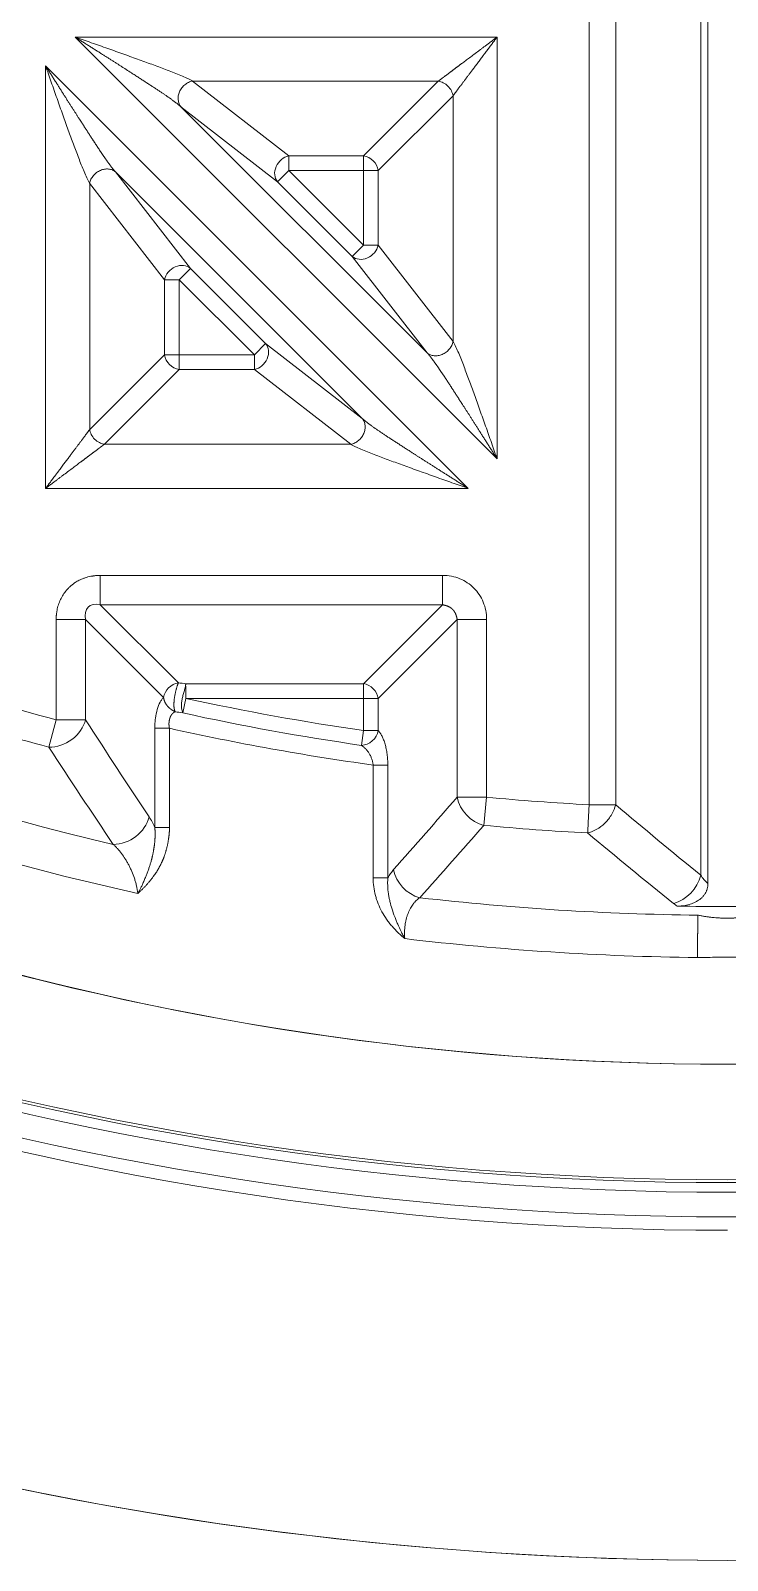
# Model space of a CAD drawing. Header units: millimetres. Extents: x 559 to 1112, y 323 to 643.
# Drawn here: x 697.24 to 719.15, y 382.34 to 430.45 of the extents above; entities that cross this region are included whole.
import ezdxf

# ---------------------------------------------------------------- set-up
doc = ezdxf.new("R2010")
doc.units = ezdxf.units.MM
doc.layers.add('core', color=7, linetype='Continuous', lineweight=20)

msp = doc.modelspace()

# ---------------------------------------------------------------- linework, layer by layer
at = {"layer": 'core', "lineweight": 13}
for p, q in [((718.31, 441.455), (718.31, 403.887)), ((718.533, 403.627), (718.533, 441.424)), ((715.635, 406.102), (715.635, 432.64)), ((714.8, 432.109), (714.8, 406.102)), ((711.906, 416.979), (698.64, 430.246)), ((711.906, 430.246), (698.64, 430.246)), ((711.906, 416.979), (711.906, 430.246)), ((697.713, 429.337), (710.997, 416.053)), ((697.713, 429.337), (697.713, 416.053)), ((702.33, 428.86), (710.058, 428.86)), ((702.331, 428.862), (705.361, 426.509)), ((707.707, 426.509), (710.058, 428.86)), ((710.52, 428.398), (708.169, 426.047)), ((710.52, 428.398), (710.52, 420.67)), ((709.714, 420.306), (701.967, 428.053)), ((705.007, 425.692), (701.969, 428.052)), ((705.361, 426.047), (705.361, 426.509)), ((707.707, 426.509), (705.361, 426.509)), ((707.707, 426.509), (707.707, 426.047)), ((699.911, 426.005), (707.665, 418.251)), ((699.911, 426.004), (702.267, 422.97)), ((705.007, 425.692), (705.361, 426.047)), ((705.361, 426.047), (707.707, 423.701)), ((705.361, 426.047), (707.707, 426.047)), ((707.707, 426.047), (708.169, 426.047)), ((707.707, 426.047), (707.707, 423.701)), ((708.169, 423.701), (708.169, 426.047)), ((701.45, 422.615), (699.095, 425.648)), ((699.099, 417.902), (699.099, 425.649)), ((705.007, 425.692), (707.353, 423.347)), ((707.707, 423.701), (707.353, 423.347)), ((708.169, 423.701), (707.707, 423.701)), ((708.169, 423.701), (710.522, 420.671)), ((701.912, 422.615), (702.267, 422.97)), ((704.63, 420.606), (702.267, 422.97)), ((709.709, 420.312), (707.353, 423.347)), ((701.45, 422.615), (701.912, 422.615)), ((701.45, 422.615), (701.45, 420.252)), ((701.912, 420.252), (701.912, 422.615)), ((704.276, 420.252), (701.912, 422.615)), ((704.63, 420.606), (704.276, 420.252)), ((704.63, 420.606), (707.664, 418.25)), ((699.099, 417.901), (701.45, 420.252)), ((701.912, 420.252), (701.45, 420.252)), ((704.276, 420.252), (701.912, 420.252)), ((701.912, 419.79), (701.912, 420.252)), ((704.276, 420.252), (704.276, 419.79)), ((701.912, 419.79), (699.562, 417.439)), ((701.912, 419.79), (704.276, 419.79)), ((707.306, 417.437), (704.276, 419.79)), ((707.307, 417.439), (699.562, 417.439)), ((697.713, 416.053), (710.997, 416.053)), ((710.189, 413.316), (699.431, 413.316)), ((699.431, 412.391), (710.189, 412.391)), ((699.431, 412.391), (701.886, 409.936)), ((707.707, 409.91), (710.189, 412.391)), ((698.044, 411.929), (698.969, 411.929)), ((698.044, 411.929), (698.044, 408.772)), ((698.969, 408.772), (698.969, 411.929)), ((701.424, 409.474), (698.969, 411.929)), ((710.651, 411.929), (708.169, 409.448)), ((710.651, 411.929), (710.651, 406.339)), ((711.575, 406.339), (711.575, 411.929)), ((707.707, 409.91), (702.125, 409.91)), ((707.707, 409.91), (707.707, 409.448)), ((702.125, 409.448), (702.025, 408.99)), ((702.125, 409.834), (702.125, 409.448)), ((702.125, 409.448), (707.707, 409.448)), ((707.707, 409.448), (707.707, 408.434)), ((707.707, 409.448), (708.169, 409.448)), ((708.169, 408.434), (708.169, 409.448)), ((698.044, 408.772), (697.814, 407.914)), ((698.044, 408.772), (698.969, 408.772)), ((701.148, 408.506), (701.148, 405.389)), ((701.61, 405.389), (701.61, 408.507)), ((707.707, 408.434), (707.64, 407.97)), ((708.169, 408.434), (707.707, 408.434)), ((708.01, 407.35), (708.01, 403.799)), ((708.01, 407.35), (708.472, 407.35)), ((708.472, 403.799), (708.472, 407.35)), ((711.575, 406.339), (710.651, 406.339)), ((711.492, 405.454), (711.575, 406.339)), ((708.01, 403.799), (708.472, 403.799))]:
    msp.add_line(p, q, dxfattribs=at)
for centre, radius, start, end in [((719.145, 493.318), 99.403, 102.30628, 234.05643), ((719.145, 493.318), 99.101, 102.30628, 234.08425), ((719.145, 493.318), 99.011, 102.22118, 234.09442), ((719.145, 487.282), 85.99, 192.44405, 257.55596), ((719.145, 487.282), 84.657, 193.18185, 256.81814), ((682.929, 453.078), 23.828, 180, 25), ((682.929, 453.078), 23.204, 180, 25), ((682.929, 453.078), 22.9, 180, 25), ((719.145, 487.282), 89.341, 235.50132, 270), ((719.145, 487.282), 89.341, 235.50132, 304.49868), ((719.145, 493.318), 99.403, 234.05643, 305.94357), ((719.145, 493.318), 99.101, 234.08425, 270), ((719.145, 493.318), 99.011, 234.0932, 270), ((719.145, 493.318), 99.011, 270, 305.90558), ((719.145, 493.318), 99.101, 270, 305.91575), ((719.145, 493.318), 100.6, 234.03401, 270), ((719.145, 493.318), 100.175, 234.02621, 305.97379), ((719.145, 487.282), 82.185, 250.02426, 254.95636), ((719.145, 487.282), 81.296, 251.95804, 254.95636), ((719.145, 487.282), 79.673, 257.66513, 261.74599), ((719.145, 487.282), 80.142, 257.66513, 261.74599), ((719.145, 487.282), 80.704, 257.44841, 262.06909), ((719.145, 487.282), 81.296, 264.65703, 266.93604), ((719.145, 487.282), 82.185, 264.65703, 266.93539), ((719.145, 487.282), 84.657, 263.44133, 269.3718), ((719.145, 487.282), 84.381, 268.92786, 271.07087), ((719.145, 487.282), 85.99, 263.22687, 269.3718), ((719.145, 493.318), 110.98, 238.79815, 270), ((719.145, 493.318), 110.98, 238.79815, 301.20185)]:
    msp.add_arc(centre, radius, start, end, dxfattribs=at)
for centre, major_axis, ratio, start_param, end_param in [((705.361, 426.047), (-0.308, -0.397), 0.818985, 3.900323, 6.130707), ((707.707, 426.047), (0.356, -0.356), 0.854588, 0.863645, 2.277948), ((707.707, 423.701), (-0.397, -0.308), 0.818985, 0.152478, 2.382862), ((701.912, 422.615), (-0.397, -0.308), 0.818985, 3.294071, 5.524455), ((704.276, 420.252), (-0.308, -0.397), 0.818985, 0.758731, 2.989114), ((701.912, 420.252), (-0.356, 0.356), 0.854588, 0.863645, 2.277948), ((701.886, 409.474), (0.356, 0.356), 0.854588, 0.863738, 2.277948), ((707.707, 409.448), (0.356, -0.356), 0.854588, 0.863645, 2.277948), ((698.044, 408.772), (-0.845, -0.545), 0.783676, 0.856854, 2.45287), ((707.707, 408.434), (-0.366, -0.345), 0.847191, 0.753838, 2.303945), ((711.575, 406.339), (0.759, -0.66), 0.836677, 3.946564, 5.253427), ((899.417, 487.282), (-226.737, 0), 0.611323, 0.625703, 0.645574), ((700.042, 405.72), (-0.838, -0.557), 0.789854, 0.871803, 2.442254), ((709.577, 404.061), (0.754, -0.666), 0.838992, 3.953376, 5.242462), ((717.474, 403.887), (-0.635, -0.783), 0.756199, 0.800165, 2.121243)]:
    msp.add_ellipse(centre, major_axis=major_axis, ratio=ratio, start_param=start_param, end_param=end_param, dxfattribs=at)
for points, degree, knots in [([(702.327, 428.864), (702.301, 428.878), (702.246, 428.908), (702.126, 428.967), (701.966, 429.037), (701.757, 429.123), (701.465, 429.235), (701.107, 429.367), (700.664, 429.529), (700.18, 429.704), (699.668, 429.885), (699.235, 430.038), (698.892, 430.158), (698.723, 430.217), (698.64, 430.246)], 3, [0, 0, 0, 0, 0.03125, 0.0625, 0.125, 0.1875, 0.25, 0.375, 0.5, 0.625, 0.75, 0.875, 0.9375, 1, 1, 1, 1]), ([(701.967, 428.053), (701.961, 428.059), (701.948, 428.07), (701.928, 428.087), (701.906, 428.105), (701.884, 428.123), (701.86, 428.142), (701.836, 428.162), (701.81, 428.181), (701.784, 428.201), (701.756, 428.222), (701.728, 428.243), (701.698, 428.265), (701.667, 428.287), (701.636, 428.31), (701.603, 428.333), (701.569, 428.356), (701.535, 428.381), (701.499, 428.405), (701.462, 428.43), (701.425, 428.456), (701.386, 428.482), (701.346, 428.509), (701.306, 428.536), (701.264, 428.564), (701.221, 428.592), (701.178, 428.621), (701.133, 428.65), (701.087, 428.68), (701.041, 428.71), (700.994, 428.741), (700.945, 428.773), (700.896, 428.805), (700.845, 428.837), (700.794, 428.87), (700.742, 428.904), (700.689, 428.939), (700.635, 428.973), (700.58, 429.009), (700.524, 429.045), (700.467, 429.082), (700.418, 429.114), (700.376, 429.141), (700.342, 429.163), (700.307, 429.185), (700.272, 429.208), (700.236, 429.231), (700.2, 429.254), (700.163, 429.278), (700.126, 429.302), (700.088, 429.326), (700.049, 429.351), (700.01, 429.376), (699.97, 429.401), (699.93, 429.427), (699.889, 429.453), (699.848, 429.479), (699.806, 429.506), (699.764, 429.533), (699.721, 429.56), (699.678, 429.588), (699.633, 429.616), (699.589, 429.644), (699.544, 429.673), (699.498, 429.702), (699.452, 429.731), (699.405, 429.761), (699.358, 429.791), (699.31, 429.821), (699.262, 429.852), (699.213, 429.883), (699.163, 429.914), (699.113, 429.945), (699.063, 429.977), (699.012, 430.01), (698.96, 430.043), (698.908, 430.076), (698.855, 430.109), (698.802, 430.143), (698.748, 430.177), (698.694, 430.211), (698.658, 430.234), (698.64, 430.246)], 3, [0, 0, 0, 0, 0.00766, 0.01553, 0.023614, 0.031914, 0.040433, 0.049172, 0.058134, 0.067322, 0.076735, 0.086378, 0.09625, 0.106353, 0.11669, 0.12726, 0.138065, 0.149106, 0.160385, 0.171902, 0.183659, 0.195655, 0.207892, 0.220371, 0.233092, 0.246056, 0.259264, 0.272715, 0.286412, 0.300354, 0.314542, 0.328977, 0.343658, 0.358586, 0.373762, 0.389186, 0.404859, 0.420781, 0.436951, 0.453371, 0.470041, 0.486962, 0.496808, 0.506808, 0.51696, 0.527264, 0.537722, 0.548332, 0.559094, 0.57001, 0.581078, 0.592299, 0.603672, 0.615199, 0.626878, 0.63871, 0.650694, 0.662832, 0.675122, 0.687566, 0.700162, 0.712911, 0.725812, 0.738867, 0.752074, 0.765435, 0.778948, 0.792614, 0.806433, 0.820405, 0.83453, 0.848808, 0.863239, 0.877823, 0.89256, 0.907449, 0.922492, 0.937688, 0.953036, 0.968538, 0.984192, 1, 1, 1, 1]), ([(710.058, 428.86), (710.061, 428.862), (710.066, 428.866), (710.075, 428.873), (710.084, 428.879), (710.093, 428.886), (710.103, 428.893), (710.112, 428.9), (710.122, 428.908), (710.132, 428.915), (710.143, 428.923), (710.153, 428.931), (710.164, 428.939), (710.176, 428.948), (710.187, 428.956), (710.199, 428.965), (710.21, 428.974), (710.223, 428.983), (710.235, 428.992), (710.247, 429.001), (710.26, 429.011), (710.273, 429.021), (710.287, 429.031), (710.3, 429.041), (710.314, 429.051), (710.328, 429.062), (710.342, 429.072), (710.357, 429.083), (710.372, 429.094), (710.387, 429.106), (710.402, 429.117), (710.418, 429.129), (710.433, 429.141), (710.449, 429.153), (710.466, 429.165), (710.482, 429.177), (710.499, 429.19), (710.516, 429.203), (710.533, 429.216), (710.55, 429.229), (710.568, 429.242), (710.586, 429.256), (710.604, 429.269), (710.623, 429.283), (710.641, 429.297), (710.66, 429.311), (710.68, 429.326), (710.699, 429.34), (710.719, 429.355), (710.738, 429.37), (710.759, 429.385), (710.779, 429.401), (710.83, 429.439), (710.917, 429.504), (711.044, 429.599), (711.182, 429.703), (711.288, 429.782), (711.358, 429.834), (711.388, 429.857), (711.42, 429.881), (711.454, 429.907), (711.49, 429.934), (711.529, 429.962), (711.569, 429.993), (711.611, 430.024), (711.655, 430.058), (711.702, 430.092), (711.75, 430.129), (711.8, 430.166), (711.853, 430.206), (711.888, 430.232), (711.906, 430.246)], 3, [0, 0, 0, 0, 0.007001, 0.014065, 0.021193, 0.028387, 0.035647, 0.042973, 0.050366, 0.057827, 0.065357, 0.072955, 0.080624, 0.088362, 0.096172, 0.104053, 0.112005, 0.120031, 0.128129, 0.136301, 0.144547, 0.152867, 0.161262, 0.169733, 0.178279, 0.186902, 0.195601, 0.204378, 0.213231, 0.222163, 0.231172, 0.240261, 0.249428, 0.258674, 0.268, 0.277406, 0.286892, 0.296459, 0.306106, 0.315835, 0.325645, 0.335537, 0.34551, 0.355566, 0.365705, 0.375926, 0.38623, 0.396617, 0.407088, 0.417643, 0.428281, 0.439004, 0.449811, 0.509155, 0.573537, 0.642978, 0.717495, 0.731398, 0.746266, 0.762099, 0.778899, 0.796663, 0.815393, 0.835089, 0.855751, 0.877378, 0.899971, 0.923529, 0.948054, 0.973544, 1, 1, 1, 1]), ([(711.906, 430.246), (711.9, 430.237), (711.887, 430.22), (711.867, 430.194), (711.848, 430.168), (711.829, 430.143), (711.811, 430.118), (711.793, 430.094), (711.775, 430.071), (711.757, 430.047), (711.74, 430.025), (711.723, 430.002), (711.707, 429.981), (711.691, 429.959), (711.675, 429.938), (711.66, 429.918), (711.645, 429.898), (711.631, 429.879), (711.616, 429.86), (711.603, 429.841), (711.589, 429.823), (711.576, 429.806), (711.563, 429.788), (711.551, 429.772), (711.538, 429.756), (711.527, 429.74), (711.515, 429.725), (711.504, 429.71), (711.494, 429.696), (711.483, 429.682), (711.446, 429.632), (711.384, 429.549), (711.299, 429.436), (711.219, 429.33), (711.146, 429.232), (711.089, 429.156), (711.046, 429.099), (711.017, 429.06), (710.988, 429.021), (710.96, 428.984), (710.932, 428.948), (710.906, 428.912), (710.88, 428.877), (710.854, 428.844), (710.83, 428.811), (710.806, 428.779), (710.783, 428.748), (710.76, 428.718), (710.738, 428.689), (710.717, 428.661), (710.697, 428.634), (710.677, 428.608), (710.658, 428.583), (710.64, 428.558), (710.623, 428.535), (710.606, 428.513), (710.59, 428.491), (710.575, 428.47), (710.56, 428.451), (710.546, 428.432), (710.533, 428.414), (710.524, 428.403), (710.52, 428.398)], 3, [0, 0, 0, 0, 0.01289, 0.025555, 0.037996, 0.050211, 0.062201, 0.073967, 0.085507, 0.096823, 0.107914, 0.11878, 0.129421, 0.139837, 0.150028, 0.159994, 0.169736, 0.179252, 0.188544, 0.197611, 0.206453, 0.21507, 0.223462, 0.231629, 0.239572, 0.247289, 0.254782, 0.26205, 0.269093, 0.275912, 0.282505, 0.342511, 0.399275, 0.452804, 0.503108, 0.550197, 0.571315, 0.592109, 0.612581, 0.632732, 0.652565, 0.672082, 0.691284, 0.710173, 0.728753, 0.747025, 0.764991, 0.782655, 0.800018, 0.817085, 0.833857, 0.850339, 0.866533, 0.882444, 0.898074, 0.913427, 0.928509, 0.943323, 0.957874, 0.972167, 0.986207, 1, 1, 1, 1]), ([(697.713, 429.337), (697.742, 429.253), (697.801, 429.084), (697.891, 428.827), (697.982, 428.568), (698.104, 428.223), (698.255, 427.797), (698.43, 427.312), (698.592, 426.87), (698.725, 426.512), (698.836, 426.22), (698.922, 426.011), (699.006, 425.818), (699.066, 425.701), (699.096, 425.65)], 3, [0, 0, 0, 0, 0.0625, 0.125, 0.1875, 0.25, 0.375, 0.5, 0.625, 0.75, 0.8125, 0.875, 0.9375, 1, 1, 1, 1]), ([(697.713, 429.337), (697.736, 429.301), (697.782, 429.229), (697.85, 429.122), (697.917, 429.017), (697.982, 428.914), (698.045, 428.813), (698.108, 428.715), (698.169, 428.618), (698.228, 428.524), (698.287, 428.432), (698.344, 428.342), (698.399, 428.254), (698.454, 428.169), (698.507, 428.086), (698.559, 428.005), (698.609, 427.926), (698.658, 427.849), (698.706, 427.774), (698.752, 427.702), (698.798, 427.632), (698.834, 427.576), (698.862, 427.533), (698.882, 427.502), (698.901, 427.471), (698.921, 427.441), (698.94, 427.411), (698.96, 427.382), (698.979, 427.352), (698.997, 427.323), (699.016, 427.294), (699.035, 427.265), (699.053, 427.237), (699.071, 427.209), (699.089, 427.181), (699.107, 427.154), (699.125, 427.126), (699.142, 427.099), (699.159, 427.073), (699.177, 427.046), (699.194, 427.02), (699.211, 426.994), (699.227, 426.968), (699.244, 426.943), (699.26, 426.918), (699.276, 426.893), (699.293, 426.868), (699.309, 426.844), (699.324, 426.82), (699.34, 426.796), (699.355, 426.773), (699.371, 426.75), (699.386, 426.727), (699.401, 426.704), (699.416, 426.682), (699.43, 426.66), (699.445, 426.638), (699.459, 426.616), (699.474, 426.595), (699.488, 426.574), (699.502, 426.553), (699.516, 426.533), (699.529, 426.513), (699.543, 426.493), (699.556, 426.474), (699.569, 426.455), (699.582, 426.436), (699.595, 426.417), (699.608, 426.399), (699.621, 426.381), (699.633, 426.363), (699.646, 426.345), (699.658, 426.328), (699.67, 426.311), (699.682, 426.295), (699.694, 426.278), (699.706, 426.262), (699.717, 426.247), (699.729, 426.231), (699.74, 426.216), (699.751, 426.201), (699.762, 426.187), (699.773, 426.172), (699.784, 426.158), (699.794, 426.145), (699.805, 426.131), (699.815, 426.118), (699.825, 426.106), (699.835, 426.093), (699.845, 426.081), (699.855, 426.069), (699.864, 426.057), (699.874, 426.046), (699.883, 426.035), (699.893, 426.025), (699.902, 426.014), (699.908, 426.007), (699.911, 426.004)], 3, [0, 0, 0, 0, 0.031434, 0.062257, 0.092471, 0.122075, 0.151068, 0.179452, 0.207226, 0.23439, 0.260945, 0.286889, 0.312224, 0.33695, 0.361066, 0.384573, 0.407471, 0.429759, 0.451439, 0.472509, 0.492971, 0.512825, 0.521893, 0.530889, 0.539815, 0.548668, 0.557451, 0.566162, 0.574802, 0.583371, 0.591868, 0.600294, 0.60865, 0.616934, 0.625147, 0.63329, 0.641362, 0.649362, 0.657293, 0.665152, 0.672941, 0.68066, 0.688308, 0.695886, 0.703393, 0.71083, 0.718198, 0.725495, 0.732722, 0.739879, 0.746967, 0.753985, 0.760933, 0.767812, 0.774622, 0.781362, 0.788033, 0.794635, 0.801168, 0.807632, 0.814027, 0.820354, 0.826613, 0.832803, 0.838925, 0.844979, 0.850965, 0.856884, 0.862734, 0.868518, 0.874234, 0.879883, 0.885465, 0.890981, 0.89643, 0.901813, 0.907129, 0.91238, 0.917565, 0.922685, 0.92774, 0.93273, 0.937655, 0.942516, 0.947313, 0.952046, 0.956715, 0.961322, 0.965865, 0.970347, 0.974766, 0.979123, 0.98342, 0.987655, 0.99183, 0.995945, 1, 1, 1, 1]), ([(701.971, 428.05), (701.947, 428.078), (701.906, 428.146), (701.878, 428.265), (701.879, 428.394), (701.918, 428.525), (701.989, 428.647), (702.087, 428.748), (702.181, 428.812), (702.264, 428.847), (702.306, 428.859), (702.327, 428.864)], 3, [0, 0, 0, 0, 0.122091, 0.247507, 0.372922, 0.498338, 0.623753, 0.749169, 0.874584, 0.937292, 1, 1, 1, 1]), ([(710.058, 428.86), (710.109, 428.852), (710.216, 428.818), (710.369, 428.709), (710.479, 428.556), (710.512, 428.448), (710.52, 428.398)], 3, [0, 0, 0, 0, 0.249774, 0.5, 0.750226, 1, 1, 1, 1]), ([(699.096, 425.65), (699.104, 425.691), (699.135, 425.777), (699.211, 425.889), (699.312, 425.987), (699.433, 426.058), (699.564, 426.097), (699.693, 426.099), (699.815, 426.07), (699.882, 426.029), (699.911, 426.004)], 3, [0, 0, 0, 0, 0.125, 0.25, 0.375, 0.5, 0.625, 0.75, 0.875, 1, 1, 1, 1]), ([(710.524, 420.667), (710.516, 420.625), (710.485, 420.539), (710.408, 420.428), (710.308, 420.33), (710.186, 420.259), (710.055, 420.219), (709.926, 420.217), (709.806, 420.246), (709.739, 420.286), (709.711, 420.31)], 3, [0, 0, 0, 0, 0.125373, 0.250745, 0.376118, 0.50149, 0.626863, 0.752235, 0.877608, 1, 1, 1, 1]), ([(711.906, 416.979), (711.877, 417.063), (711.818, 417.232), (711.728, 417.489), (711.637, 417.748), (711.516, 418.093), (711.364, 418.519), (711.19, 419.004), (711.028, 419.446), (710.895, 419.804), (710.783, 420.097), (710.698, 420.306), (710.613, 420.498), (710.553, 420.615), (710.524, 420.667)], 3, [0, 0, 0, 0, 0.0625, 0.125, 0.1875, 0.25, 0.375, 0.5, 0.625, 0.75, 0.8125, 0.875, 0.9375, 1, 1, 1, 1]), ([(711.906, 416.979), (711.883, 417.016), (711.837, 417.088), (711.77, 417.195), (711.703, 417.3), (711.638, 417.402), (711.574, 417.503), (711.512, 417.602), (711.451, 417.698), (711.391, 417.792), (711.333, 417.884), (711.276, 417.974), (711.22, 418.062), (711.166, 418.147), (711.113, 418.231), (711.061, 418.312), (711.011, 418.391), (710.961, 418.467), (710.914, 418.542), (710.867, 418.614), (710.822, 418.684), (710.786, 418.74), (710.758, 418.784), (710.738, 418.814), (710.718, 418.845), (710.698, 418.875), (710.679, 418.905), (710.66, 418.935), (710.641, 418.964), (710.622, 418.993), (710.603, 419.022), (710.585, 419.051), (710.567, 419.079), (710.548, 419.107), (710.53, 419.135), (710.513, 419.163), (710.495, 419.19), (710.477, 419.217), (710.46, 419.244), (710.443, 419.27), (710.426, 419.296), (710.409, 419.322), (710.392, 419.348), (710.376, 419.373), (710.359, 419.399), (710.343, 419.423), (710.327, 419.448), (710.311, 419.472), (710.295, 419.496), (710.28, 419.52), (710.264, 419.544), (710.249, 419.567), (710.234, 419.59), (710.219, 419.612), (710.204, 419.635), (710.189, 419.657), (710.175, 419.678), (710.16, 419.7), (710.146, 419.721), (710.132, 419.742), (710.118, 419.763), (710.104, 419.783), (710.09, 419.803), (710.077, 419.823), (710.063, 419.843), (710.05, 419.862), (710.037, 419.881), (710.024, 419.899), (710.011, 419.918), (709.999, 419.936), (709.986, 419.953), (709.974, 419.971), (709.962, 419.988), (709.949, 420.005), (709.937, 420.022), (709.926, 420.038), (709.914, 420.054), (709.902, 420.07), (709.891, 420.085), (709.88, 420.1), (709.869, 420.115), (709.858, 420.13), (709.847, 420.144), (709.836, 420.158), (709.825, 420.172), (709.815, 420.185), (709.805, 420.198), (709.794, 420.211), (709.784, 420.223), (709.774, 420.235), (709.765, 420.247), (709.755, 420.259), (709.746, 420.27), (709.736, 420.281), (709.727, 420.292), (709.718, 420.302), (709.712, 420.309), (709.709, 420.312)], 3, [0, 0, 0, 0, 0.031434, 0.062257, 0.092471, 0.122075, 0.151068, 0.179452, 0.207226, 0.23439, 0.260945, 0.286889, 0.312224, 0.33695, 0.361066, 0.384573, 0.407471, 0.429759, 0.451439, 0.472509, 0.492971, 0.512825, 0.521893, 0.530889, 0.539815, 0.548668, 0.557451, 0.566162, 0.574802, 0.583371, 0.591868, 0.600294, 0.60865, 0.616934, 0.625147, 0.63329, 0.641362, 0.649362, 0.657293, 0.665152, 0.672941, 0.68066, 0.688308, 0.695886, 0.703393, 0.71083, 0.718198, 0.725495, 0.732722, 0.739879, 0.746967, 0.753985, 0.760933, 0.767812, 0.774622, 0.781362, 0.788033, 0.794635, 0.801168, 0.807632, 0.814027, 0.820354, 0.826613, 0.832803, 0.838925, 0.844979, 0.850965, 0.856884, 0.862734, 0.868518, 0.874234, 0.879883, 0.885465, 0.890981, 0.89643, 0.901813, 0.907129, 0.91238, 0.917565, 0.922685, 0.92774, 0.93273, 0.937655, 0.942516, 0.947313, 0.952046, 0.956715, 0.961322, 0.965865, 0.970347, 0.974766, 0.979123, 0.98342, 0.987655, 0.99183, 0.995945, 1, 1, 1, 1]), ([(707.664, 418.25), (707.69, 418.221), (707.73, 418.154), (707.759, 418.033), (707.757, 417.904), (707.718, 417.773), (707.647, 417.651), (707.549, 417.551), (707.456, 417.487), (707.373, 417.451), (707.331, 417.439), (707.31, 417.435)], 3, [0, 0, 0, 0, 0.125, 0.25, 0.375, 0.5, 0.625, 0.75, 0.875, 0.9375, 1, 1, 1, 1]), ([(707.664, 418.25), (707.671, 418.245), (707.684, 418.233), (707.704, 418.216), (707.725, 418.198), (707.747, 418.18), (707.771, 418.161), (707.795, 418.141), (707.821, 418.122), (707.847, 418.101), (707.875, 418.081), (707.903, 418.059), (707.933, 418.038), (707.963, 418.016), (707.995, 417.993), (708.028, 417.97), (708.061, 417.946), (708.096, 417.922), (708.132, 417.897), (708.169, 417.872), (708.206, 417.846), (708.245, 417.82), (708.285, 417.793), (708.326, 417.766), (708.367, 417.738), (708.41, 417.71), (708.454, 417.681), (708.498, 417.652), (708.544, 417.622), (708.591, 417.592), (708.638, 417.561), (708.687, 417.529), (708.736, 417.497), (708.787, 417.464), (708.838, 417.431), (708.891, 417.397), (708.944, 417.363), (708.998, 417.327), (709.053, 417.292), (709.109, 417.256), (709.166, 417.219), (709.216, 417.187), (709.258, 417.16), (709.292, 417.138), (709.327, 417.115), (709.362, 417.092), (709.398, 417.069), (709.434, 417.046), (709.471, 417.022), (709.509, 416.998), (709.547, 416.974), (709.586, 416.949), (709.625, 416.924), (709.665, 416.898), (709.705, 416.873), (709.746, 416.847), (709.787, 416.82), (709.829, 416.794), (709.871, 416.767), (709.914, 416.739), (709.958, 416.712), (710.002, 416.684), (710.047, 416.655), (710.092, 416.627), (710.138, 416.598), (710.184, 416.568), (710.231, 416.539), (710.278, 416.509), (710.326, 416.478), (710.375, 416.448), (710.424, 416.417), (710.473, 416.385), (710.523, 416.354), (710.574, 416.322), (710.625, 416.289), (710.677, 416.256), (710.729, 416.223), (710.782, 416.19), (710.835, 416.156), (710.888, 416.122), (710.943, 416.087), (710.979, 416.064), (710.997, 416.053)], 3, [0, 0, 0, 0, 0.007653, 0.015517, 0.023594, 0.031888, 0.0404, 0.049134, 0.05809, 0.067273, 0.076682, 0.08632, 0.096189, 0.10629, 0.116624, 0.127192, 0.137997, 0.149038, 0.160318, 0.171837, 0.183596, 0.195595, 0.207837, 0.22032, 0.233047, 0.246018, 0.259234, 0.272695, 0.286401, 0.300354, 0.314554, 0.329002, 0.343697, 0.35864, 0.373832, 0.389273, 0.404964, 0.420905, 0.437096, 0.453538, 0.47023, 0.487174, 0.497028, 0.507034, 0.517192, 0.527502, 0.537964, 0.548578, 0.559344, 0.570262, 0.581332, 0.592554, 0.603928, 0.615455, 0.627134, 0.638964, 0.650947, 0.663082, 0.67537, 0.687809, 0.700401, 0.713145, 0.726041, 0.739089, 0.75229, 0.765643, 0.779148, 0.792805, 0.806615, 0.820577, 0.834691, 0.848957, 0.863376, 0.877947, 0.892671, 0.907546, 0.922574, 0.937755, 0.953088, 0.968573, 0.98421, 1, 1, 1, 1]), ([(697.713, 416.053), (697.72, 416.061), (697.733, 416.079), (697.752, 416.105), (697.772, 416.131), (697.79, 416.156), (697.809, 416.18), (697.827, 416.204), (697.845, 416.228), (697.862, 416.251), (697.879, 416.274), (697.896, 416.296), (697.912, 416.318), (697.928, 416.339), (697.944, 416.36), (697.959, 416.381), (697.974, 416.401), (697.989, 416.42), (698.003, 416.439), (698.017, 416.458), (698.03, 416.476), (698.044, 416.493), (698.056, 416.51), (698.069, 416.527), (698.081, 416.543), (698.093, 416.559), (698.104, 416.574), (698.115, 416.589), (698.126, 416.603), (698.136, 416.617), (698.173, 416.666), (698.235, 416.749), (698.321, 416.863), (698.4, 416.968), (698.474, 417.067), (698.531, 417.143), (698.573, 417.2), (698.603, 417.24), (698.632, 417.278), (698.661, 417.316), (698.688, 417.353), (698.715, 417.389), (698.741, 417.424), (698.767, 417.457), (698.791, 417.49), (698.815, 417.522), (698.838, 417.553), (698.861, 417.584), (698.883, 417.613), (698.904, 417.641), (698.924, 417.668), (698.943, 417.694), (698.962, 417.719), (698.98, 417.744), (698.997, 417.767), (699.014, 417.789), (699.03, 417.811), (699.045, 417.831), (699.06, 417.851), (699.073, 417.869), (699.087, 417.887), (699.095, 417.898), (699.099, 417.904)], 3, [0, 0, 0, 0, 0.012884, 0.025543, 0.037977, 0.050187, 0.062172, 0.073933, 0.085468, 0.096779, 0.107866, 0.118728, 0.129365, 0.139777, 0.149965, 0.159928, 0.169666, 0.17918, 0.188469, 0.197534, 0.206373, 0.214989, 0.223379, 0.231545, 0.239486, 0.247203, 0.254695, 0.261963, 0.269006, 0.275824, 0.282418, 0.342329, 0.399036, 0.452549, 0.502876, 0.550028, 0.571345, 0.592324, 0.612965, 0.633271, 0.653243, 0.672883, 0.692193, 0.711176, 0.729832, 0.748166, 0.766179, 0.783873, 0.801251, 0.818317, 0.835073, 0.851523, 0.867669, 0.883515, 0.899066, 0.914325, 0.929296, 0.943983, 0.958392, 0.972528, 0.986395, 1, 1, 1, 1]), ([(699.562, 417.439), (699.51, 417.447), (699.401, 417.481), (699.248, 417.593), (699.139, 417.746), (699.107, 417.853), (699.099, 417.902)], 3, [0, 0, 0, 0, 0.251805, 0.50406, 0.756316, 1, 1, 1, 1]), ([(699.562, 417.439), (699.559, 417.437), (699.553, 417.433), (699.544, 417.426), (699.535, 417.42), (699.526, 417.413), (699.517, 417.406), (699.507, 417.398), (699.497, 417.391), (699.487, 417.383), (699.477, 417.376), (699.466, 417.368), (699.455, 417.36), (699.444, 417.351), (699.433, 417.343), (699.421, 417.334), (699.409, 417.325), (699.397, 417.316), (699.385, 417.307), (699.372, 417.297), (699.359, 417.288), (699.346, 417.278), (699.333, 417.268), (699.319, 417.258), (699.305, 417.248), (699.291, 417.237), (699.277, 417.226), (699.262, 417.215), (699.248, 417.204), (699.233, 417.193), (699.217, 417.182), (699.202, 417.17), (699.186, 417.158), (699.17, 417.146), (699.154, 417.134), (699.137, 417.121), (699.121, 417.109), (699.104, 417.096), (699.086, 417.083), (699.069, 417.07), (699.051, 417.057), (699.033, 417.043), (699.015, 417.029), (698.997, 417.016), (698.978, 417.001), (698.959, 416.987), (698.94, 416.973), (698.921, 416.958), (698.901, 416.943), (698.881, 416.929), (698.861, 416.913), (698.841, 416.898), (698.789, 416.859), (698.702, 416.795), (698.576, 416.7), (698.438, 416.596), (698.332, 416.517), (698.262, 416.464), (698.232, 416.442), (698.2, 416.418), (698.165, 416.392), (698.129, 416.365), (698.091, 416.336), (698.051, 416.306), (698.008, 416.274), (697.964, 416.241), (697.918, 416.206), (697.869, 416.17), (697.819, 416.132), (697.767, 416.093), (697.731, 416.066), (697.713, 416.053)], 3, [0, 0, 0, 0, 0.007001, 0.014065, 0.021193, 0.028387, 0.035647, 0.042973, 0.050366, 0.057827, 0.065357, 0.072955, 0.080624, 0.088362, 0.096172, 0.104053, 0.112005, 0.120031, 0.128129, 0.136301, 0.144547, 0.152867, 0.161262, 0.169733, 0.178279, 0.186902, 0.195601, 0.204378, 0.213231, 0.222163, 0.231172, 0.240261, 0.249428, 0.258674, 0.268, 0.277406, 0.286892, 0.296459, 0.306106, 0.315835, 0.325645, 0.335537, 0.34551, 0.355566, 0.365705, 0.375926, 0.38623, 0.396617, 0.407088, 0.417643, 0.428281, 0.439004, 0.449811, 0.509155, 0.573537, 0.642978, 0.717495, 0.731398, 0.746266, 0.762099, 0.778899, 0.796663, 0.815393, 0.835089, 0.855751, 0.877378, 0.899971, 0.923529, 0.948054, 0.973544, 1, 1, 1, 1]), ([(707.31, 417.435), (707.336, 417.421), (707.391, 417.391), (707.511, 417.332), (707.671, 417.261), (707.88, 417.176), (708.172, 417.064), (708.53, 416.932), (708.973, 416.77), (709.457, 416.595), (709.969, 416.413), (710.402, 416.261), (710.745, 416.141), (710.914, 416.082), (710.997, 416.053)], 3, [0, 0, 0, 0, 0.03125, 0.0625, 0.125, 0.1875, 0.25, 0.375, 0.5, 0.625, 0.75, 0.875, 0.9375, 1, 1, 1, 1]), ([(699.431, 413.316), (699.423, 413.316), (699.407, 413.315), (699.383, 413.314), (699.358, 413.313), (699.332, 413.311), (699.306, 413.309), (699.279, 413.307), (699.252, 413.304), (699.223, 413.3), (699.194, 413.296), (699.165, 413.291), (699.115, 413.282), (699.044, 413.266), (698.955, 413.24), (698.882, 413.213), (698.82, 413.187), (698.766, 413.161), (698.706, 413.129), (698.642, 413.089), (698.572, 413.04), (698.5, 412.982), (698.41, 412.897), (698.312, 412.781), (698.216, 412.634), (698.154, 412.501), (698.114, 412.39), (698.09, 412.303), (698.074, 412.23), (698.065, 412.172), (698.059, 412.131), (698.054, 412.09), (698.05, 412.049), (698.047, 412.009), (698.045, 411.969), (698.045, 411.942), (698.044, 411.929)], 3, [0, 0, 0, 0, 0.010702, 0.021743, 0.033118, 0.044825, 0.056858, 0.069216, 0.081895, 0.094892, 0.108205, 0.12183, 0.135767, 0.178468, 0.220642, 0.262374, 0.285606, 0.312731, 0.343709, 0.378508, 0.417115, 0.459539, 0.505823, 0.586417, 0.66635, 0.746072, 0.786679, 0.827721, 0.869272, 0.888666, 0.907818, 0.926731, 0.945405, 0.963842, 0.98204, 1, 1, 1, 1]), ([(710.189, 413.316), (710.189, 413.218), (710.189, 413.024), (710.189, 412.802), (710.189, 412.645), (710.189, 412.542), (710.189, 412.456), (710.189, 412.411), (710.189, 412.391)], 3, [0, 0, 0, 0, 0.25, 0.5, 0.625, 0.75, 0.875, 1, 1, 1, 1]), ([(710.189, 412.391), (710.193, 412.391), (710.203, 412.389), (710.216, 412.387), (710.23, 412.384), (710.243, 412.381), (710.255, 412.378), (710.268, 412.375), (710.28, 412.372), (710.292, 412.368), (710.304, 412.364), (710.315, 412.361), (710.326, 412.357), (710.337, 412.353), (710.348, 412.349), (710.359, 412.344), (710.369, 412.34), (710.379, 412.336), (710.388, 412.331), (710.397, 412.327), (710.406, 412.322), (710.415, 412.317), (710.423, 412.312), (710.431, 412.307), (710.439, 412.302), (710.447, 412.297), (710.454, 412.292), (710.461, 412.286), (710.468, 412.281), (710.475, 412.275), (710.481, 412.269), (710.487, 412.263), (710.494, 412.258), (710.5, 412.252), (710.506, 412.246), (710.512, 412.239), (710.518, 412.233), (710.524, 412.227), (710.529, 412.221), (710.535, 412.214), (710.541, 412.207), (710.546, 412.2), (710.552, 412.193), (710.557, 412.186), (710.562, 412.178), (710.567, 412.171), (710.572, 412.162), (710.577, 412.154), (710.582, 412.145), (710.587, 412.136), (710.591, 412.127), (710.596, 412.118), (710.6, 412.108), (710.605, 412.098), (710.609, 412.087), (710.613, 412.077), (710.617, 412.066), (710.621, 412.055), (710.624, 412.043), (710.628, 412.031), (710.631, 412.02), (710.635, 412.008), (710.638, 411.995), (710.641, 411.983), (710.644, 411.97), (710.646, 411.956), (710.649, 411.943), (710.65, 411.934), (710.651, 411.929)], 3, [0, 0, 0, 0, 0.020675, 0.040866, 0.060605, 0.07992, 0.098835, 0.117371, 0.135543, 0.153363, 0.170841, 0.187981, 0.204787, 0.22126, 0.237395, 0.25319, 0.268636, 0.283725, 0.29845, 0.312813, 0.326834, 0.340534, 0.353936, 0.367066, 0.379951, 0.392619, 0.4051, 0.417422, 0.429605, 0.441669, 0.453634, 0.465519, 0.477344, 0.48913, 0.500894, 0.512658, 0.524442, 0.536269, 0.548162, 0.560143, 0.572233, 0.584456, 0.596833, 0.609387, 0.62214, 0.635115, 0.648336, 0.661823, 0.675596, 0.689673, 0.704073, 0.718809, 0.733883, 0.749287, 0.765014, 0.781059, 0.797418, 0.814088, 0.831072, 0.848374, 0.866, 0.883965, 0.902284, 0.920977, 0.940067, 0.95958, 0.979547, 1, 1, 1, 1]), ([(710.651, 411.929), (710.67, 411.929), (710.715, 411.929), (710.801, 411.929), (710.905, 411.929), (711.061, 411.929), (711.284, 411.929), (711.477, 411.929), (711.575, 411.929)], 3, [0, 0, 0, 0, 0.125, 0.25, 0.375, 0.5, 0.75, 1, 1, 1, 1]), ([(701.787, 409.028), (701.786, 409.03), (701.784, 409.033), (701.781, 409.04), (701.778, 409.047), (701.775, 409.055), (701.771, 409.065), (701.767, 409.077), (701.764, 409.09), (701.76, 409.104), (701.757, 409.121), (701.754, 409.14), (701.751, 409.16), (701.749, 409.183), (701.748, 409.208), (701.747, 409.236), (701.747, 409.266), (701.748, 409.298), (701.75, 409.333), (701.753, 409.37), (701.757, 409.41), (701.762, 409.451), (701.768, 409.498), (701.776, 409.548), (701.787, 409.6), (701.797, 409.648), (701.808, 409.692), (701.818, 409.732), (701.829, 409.768), (701.838, 409.8), (701.847, 409.828), (701.855, 409.852), (701.862, 409.873), (701.868, 409.89), (701.874, 409.905), (701.879, 409.917), (701.883, 409.928), (701.885, 409.933), (701.886, 409.936)], 3, [0, 0, 0, 0, 0.009686, 0.020777, 0.033274, 0.04718, 0.062496, 0.079224, 0.097366, 0.116924, 0.137899, 0.160292, 0.184105, 0.20934, 0.235996, 0.264075, 0.293576, 0.324499, 0.356842, 0.390604, 0.425781, 0.462369, 0.500364, 0.549268, 0.595967, 0.640452, 0.682714, 0.722746, 0.760543, 0.796102, 0.829421, 0.860499, 0.889336, 0.915935, 0.940298, 0.962427, 0.982326, 1, 1, 1, 1]), ([(702.113, 409.834), (702.113, 409.85), (702.113, 409.864), (702.116, 409.883), (702.117, 409.889), (702.119, 409.897), (702.121, 409.901), (702.122, 409.905), (702.124, 409.908), (702.124, 409.909), (702.125, 409.91)], 3, [0, 0, 0, 0, 0.5, 0.5, 0.75, 0.75, 0.875, 0.9375, 0.9375, 1, 1, 1, 1]), ([(701.424, 409.474), (701.404, 409.457), (701.365, 409.415), (701.293, 409.302), (701.219, 409.11), (701.17, 408.874), (701.15, 408.667), (701.147, 408.56), (701.148, 408.506)], 3, [0, 0, 0, 0, 0.125, 0.25, 0.5, 0.75, 0.875, 1, 1, 1, 1]), ([(701.424, 409.474), (701.424, 409.47), (701.425, 409.463), (701.427, 409.453), (701.429, 409.443), (701.431, 409.432), (701.433, 409.422), (701.435, 409.412), (701.438, 409.402), (701.441, 409.392), (701.444, 409.383), (701.447, 409.373), (701.451, 409.364), (701.454, 409.354), (701.458, 409.345), (701.462, 409.336), (701.466, 409.327), (701.47, 409.318), (701.474, 409.31), (701.479, 409.301), (701.484, 409.293), (701.488, 409.284), (701.493, 409.276), (701.498, 409.268), (701.503, 409.26), (701.508, 409.253), (701.514, 409.245), (701.519, 409.238), (701.524, 409.231), (701.53, 409.223), (701.535, 409.216), (701.541, 409.21), (701.547, 409.203), (701.552, 409.196), (701.558, 409.19), (701.564, 409.184), (701.57, 409.177), (701.576, 409.171), (701.582, 409.166), (701.587, 409.16), (701.593, 409.154), (701.599, 409.149), (701.605, 409.143), (701.611, 409.138), (701.617, 409.133), (701.623, 409.128), (701.629, 409.123), (701.635, 409.119), (701.641, 409.114), (701.647, 409.11), (701.653, 409.105), (701.659, 409.101), (701.664, 409.097), (701.67, 409.093), (701.676, 409.089), (701.682, 409.085), (701.687, 409.081), (701.693, 409.078), (701.698, 409.074), (701.704, 409.071), (701.709, 409.068), (701.715, 409.065), (701.72, 409.062), (701.725, 409.059), (701.73, 409.056), (701.735, 409.053), (701.741, 409.05), (701.746, 409.048), (701.75, 409.045), (701.755, 409.043), (701.76, 409.04), (701.765, 409.038), (701.769, 409.036), (701.774, 409.034), (701.778, 409.032), (701.783, 409.03), (701.786, 409.029), (701.787, 409.028)], 3, [0, 0, 0, 0, 0.017939, 0.035762, 0.05347, 0.071063, 0.088541, 0.105903, 0.12315, 0.14028, 0.157296, 0.174195, 0.190977, 0.207643, 0.224192, 0.240624, 0.256938, 0.273134, 0.289212, 0.30517, 0.321009, 0.336728, 0.352327, 0.367804, 0.38316, 0.398393, 0.413504, 0.428491, 0.443355, 0.458093, 0.472706, 0.487193, 0.501554, 0.515787, 0.529893, 0.54387, 0.557718, 0.571436, 0.585023, 0.598479, 0.611804, 0.624997, 0.638056, 0.650982, 0.663774, 0.676431, 0.688953, 0.701339, 0.713589, 0.725703, 0.737679, 0.749518, 0.761218, 0.77278, 0.784204, 0.795488, 0.806632, 0.817637, 0.828502, 0.839226, 0.84981, 0.860253, 0.870555, 0.880716, 0.890737, 0.900616, 0.910354, 0.919951, 0.929407, 0.938722, 0.947896, 0.95693, 0.965823, 0.974577, 0.98319, 0.991665, 1, 1, 1, 1]), ([(702.025, 408.99), (702.009, 409.024), (701.995, 409.081), (701.986, 409.184), (701.985, 409.222), (701.987, 409.301), (701.993, 409.362), (702.003, 409.426), (702.012, 409.468), (702.017, 409.489), (702.032, 409.552), (702.051, 409.614), (702.069, 409.672), (702.08, 409.709), (702.086, 409.726), (702.101, 409.777), (702.109, 409.808), (702.115, 409.835)], 3, [0, 0, 0, 0, 0.25, 0.25, 0.375, 0.375, 0.5, 0.5625, 0.5625, 0.625, 0.625, 0.75, 0.8125, 0.8125, 0.875, 0.875, 1, 1, 1, 1]), ([(701.787, 409.028), (701.785, 409.027), (701.78, 409.025), (701.773, 409.021), (701.767, 409.018), (701.76, 409.014), (701.754, 409.01), (701.747, 409.006), (701.741, 409.002), (701.735, 408.997), (701.729, 408.993), (701.723, 408.988), (701.717, 408.983), (701.711, 408.977), (701.706, 408.972), (701.7, 408.966), (701.695, 408.961), (701.69, 408.955), (701.685, 408.949), (701.68, 408.942), (701.675, 408.936), (701.671, 408.929), (701.666, 408.923), (701.662, 408.916), (701.657, 408.909), (701.653, 408.902), (701.649, 408.894), (701.645, 408.887), (701.641, 408.879), (701.638, 408.872), (701.634, 408.864), (701.631, 408.856), (701.628, 408.848), (701.625, 408.839), (701.622, 408.831), (701.619, 408.823), (701.616, 408.814), (701.614, 408.805), (701.611, 408.797), (701.609, 408.788), (701.607, 408.779), (701.605, 408.77), (701.603, 408.76), (701.601, 408.751), (701.6, 408.742), (701.598, 408.732), (701.597, 408.723), (701.596, 408.713), (701.595, 408.703), (701.594, 408.693), (701.593, 408.684), (701.592, 408.674), (701.592, 408.664), (701.592, 408.653), (701.592, 408.643), (701.592, 408.633), (701.592, 408.623), (701.592, 408.613), (701.593, 408.602), (701.593, 408.592), (701.594, 408.581), (701.595, 408.571), (701.596, 408.56), (701.597, 408.55), (701.599, 408.539), (701.6, 408.528), (701.602, 408.518), (701.603, 408.511), (701.604, 408.507)], 3, [0, 0, 0, 0, 0.017287, 0.034453, 0.0515, 0.06843, 0.085245, 0.101947, 0.118539, 0.135021, 0.151397, 0.167669, 0.18384, 0.19991, 0.215884, 0.231763, 0.24755, 0.263247, 0.278857, 0.294382, 0.309826, 0.32519, 0.340479, 0.355693, 0.370837, 0.385913, 0.400924, 0.415873, 0.430763, 0.445597, 0.460378, 0.475109, 0.489794, 0.504435, 0.519035, 0.533599, 0.548128, 0.562627, 0.577099, 0.591546, 0.605973, 0.620383, 0.634778, 0.649163, 0.663541, 0.677915, 0.692289, 0.706666, 0.721049, 0.735442, 0.749848, 0.764271, 0.778714, 0.79318, 0.807673, 0.822195, 0.836752, 0.851345, 0.865978, 0.880654, 0.895376, 0.910149, 0.924974, 0.939855, 0.954795, 0.969797, 0.984864, 1, 1, 1, 1]), ([(701.604, 408.506), (701.556, 408.506), (701.508, 408.506), (701.415, 408.506), (701.371, 408.506), (701.29, 408.506), (701.254, 408.506), (701.192, 408.506), (701.167, 408.506), (701.148, 408.506)], 3, [0, 0, 0, 0, 0.25, 0.25, 0.5, 0.5, 0.75, 0.75, 1, 1, 1, 1]), ([(708.472, 407.35), (708.472, 407.409), (708.47, 407.467), (708.464, 407.555), (708.462, 407.583), (708.456, 407.64), (708.453, 407.668), (708.442, 407.751), (708.433, 407.804), (708.416, 407.883), (708.411, 407.908), (708.398, 407.958), (708.392, 407.982), (708.371, 408.054), (708.356, 408.099), (708.324, 408.182), (708.307, 408.221), (708.28, 408.275), (708.271, 408.292), (708.251, 408.325), (708.242, 408.34), (708.212, 408.385), (708.191, 408.411), (708.169, 408.434)], 3, [0, 0, 0, 0, 0.125, 0.125, 0.1875, 0.1875, 0.25, 0.25, 0.375, 0.375, 0.4375, 0.4375, 0.5, 0.5, 0.625, 0.625, 0.75, 0.75, 0.8125, 0.8125, 0.875, 0.875, 1, 1, 1, 1]), ([(708.01, 407.35), (708.008, 407.368), (708.005, 407.385), (707.999, 407.421), (707.995, 407.438), (707.983, 407.49), (707.973, 407.524), (707.955, 407.572), (707.949, 407.587), (707.936, 407.618), (707.929, 407.633), (707.914, 407.663), (707.906, 407.677), (707.891, 407.705), (707.882, 407.719), (707.857, 407.759), (707.84, 407.783), (707.803, 407.829), (707.784, 407.851), (707.754, 407.881), (707.744, 407.89), (707.724, 407.908), (707.714, 407.917), (707.683, 407.942), (707.661, 407.957), (707.64, 407.97)], 3, [0, 0, 0, 0, 0.0625, 0.0625, 0.125, 0.125, 0.25, 0.25, 0.3125, 0.3125, 0.375, 0.375, 0.4375, 0.4375, 0.5, 0.5, 0.625, 0.625, 0.75, 0.75, 0.8125, 0.8125, 0.875, 0.875, 1, 1, 1, 1]), ([(714.8, 406.102), (714.797, 406.056), (714.795, 406.011), (714.79, 405.922), (714.788, 405.879), (714.783, 405.792), (714.781, 405.749), (714.777, 405.666), (714.774, 405.626), (714.77, 405.549), (714.768, 405.512), (714.765, 405.441), (714.763, 405.408), (714.759, 405.345), (714.758, 405.317), (714.755, 405.264), (714.754, 405.239), (714.753, 405.218)], 3, [0, 0, 0, 0, 0.125, 0.125, 0.25, 0.25, 0.375, 0.375, 0.5, 0.5, 0.625, 0.625, 0.75, 0.75, 0.875, 0.875, 1, 1, 1, 1]), ([(714.8, 406.102), (714.882, 406.102), (714.964, 406.102), (715.123, 406.102), (715.201, 406.102), (715.345, 406.101), (715.413, 406.101), (715.535, 406.101), (715.589, 406.101), (715.635, 406.101)], 3, [0, 0, 0, 0, 0.25, 0.25, 0.5, 0.5, 0.75, 0.75, 1, 1, 1, 1]), ([(715.282, 405.513), (715.289, 405.52), (715.296, 405.527), (715.383, 405.614), (715.453, 405.705), (715.565, 405.897), (715.608, 405.999), (715.635, 406.101)], 3, [0, 0, 0, 0, 0.043091, 0.043091, 0.521546, 0.521546, 1, 1, 1, 1]), ([(701.148, 405.389), (701.119, 405.451), (701.09, 405.51), (701.03, 405.62), (700.999, 405.672), (700.967, 405.72)], 3, [0, 0, 0, 0, 0.5, 0.5, 1, 1, 1, 1]), ([(700.616, 403.313), (700.623, 403.326), (700.638, 403.355), (700.661, 403.399), (700.685, 403.446), (700.709, 403.494), (700.734, 403.546), (700.759, 403.6), (700.785, 403.657), (700.812, 403.716), (700.838, 403.779), (700.871, 403.858), (700.907, 403.95), (700.946, 404.056), (700.981, 404.161), (701.013, 404.264), (701.035, 404.342), (701.048, 404.393), (701.055, 404.419), (701.061, 404.445), (701.067, 404.471), (701.073, 404.497), (701.079, 404.523), (701.085, 404.549), (701.09, 404.575), (701.095, 404.601), (701.1, 404.627), (701.105, 404.653), (701.11, 404.679), (701.114, 404.705), (701.118, 404.731), (701.122, 404.757), (701.126, 404.783), (701.13, 404.809), (701.133, 404.835), (701.136, 404.861), (701.139, 404.886), (701.142, 404.912), (701.144, 404.938), (701.146, 404.963), (701.148, 404.989), (701.15, 405.015), (701.152, 405.04), (701.153, 405.066), (701.154, 405.091), (701.155, 405.116), (701.155, 405.141), (701.155, 405.167), (701.156, 405.192), (701.155, 405.217), (701.155, 405.242), (701.154, 405.266), (701.154, 405.291), (701.152, 405.316), (701.151, 405.34), (701.149, 405.365), (701.148, 405.381), (701.148, 405.389)], 3, [0, 0, 0, 0, 0.021603, 0.044217, 0.067891, 0.092679, 0.118645, 0.145857, 0.174392, 0.204312, 0.235521, 0.268058, 0.320833, 0.372657, 0.423508, 0.473336, 0.522063, 0.534411, 0.546766, 0.55912, 0.571463, 0.583796, 0.596117, 0.608428, 0.620727, 0.633015, 0.645292, 0.657557, 0.669805, 0.682026, 0.694218, 0.706382, 0.718517, 0.730624, 0.742701, 0.754749, 0.766767, 0.778755, 0.790712, 0.802637, 0.814531, 0.826393, 0.838222, 0.850017, 0.861779, 0.873506, 0.885197, 0.896853, 0.908471, 0.920052, 0.931595, 0.943098, 0.954562, 0.965985, 0.977366, 0.988705, 1, 1, 1, 1]), ([(701.61, 405.389), (701.601, 405.084), (701.536, 404.8), (701.472, 404.518), (701.358, 404.274), (701.124, 403.777), (700.616, 403.313)], 2, [0, 0, 0, 0.25, 0.25, 0.5, 0.5, 1, 1, 1]), ([(701.61, 405.389), (701.587, 405.389), (701.563, 405.389), (701.516, 405.389), (701.492, 405.389), (701.445, 405.389), (701.421, 405.389), (701.376, 405.389), (701.354, 405.389), (701.312, 405.389), (701.292, 405.389), (701.255, 405.389), (701.238, 405.389), (701.206, 405.389), (701.192, 405.389), (701.167, 405.389), (701.157, 405.389), (701.148, 405.389)], 3, [0, 0, 0, 0, 0.125, 0.125, 0.25, 0.25, 0.375, 0.375, 0.5, 0.5, 0.625, 0.625, 0.75, 0.75, 0.875, 0.875, 1, 1, 1, 1]), ([(714.874, 405.252), (714.931, 405.273), (714.987, 405.3), (715.127, 405.381), (715.208, 405.442), (715.282, 405.513)], 3, [0, 0, 0, 0, 0.390786, 0.390786, 1, 1, 1, 1]), ([(700.616, 403.313), (700.605, 403.395), (700.589, 403.476), (700.566, 403.575), (700.561, 403.595), (700.551, 403.635), (700.545, 403.654), (700.529, 403.713), (700.517, 403.751), (700.479, 403.865), (700.452, 403.937), (700.407, 404.043), (700.391, 404.078), (700.359, 404.146), (700.342, 404.18), (700.307, 404.246), (700.289, 404.278), (700.253, 404.341), (700.234, 404.372), (700.177, 404.461), (700.138, 404.518), (700.057, 404.625), (700.015, 404.675), (699.951, 404.746), (699.929, 404.769), (699.885, 404.813), (699.862, 404.835), (699.84, 404.855)], 3, [0, 0, 0, 0, 0.125, 0.125, 0.15625, 0.15625, 0.1875, 0.1875, 0.25, 0.25, 0.375, 0.375, 0.4375, 0.4375, 0.5, 0.5, 0.5625, 0.5625, 0.625, 0.625, 0.75, 0.75, 0.875, 0.875, 0.9375, 0.9375, 1, 1, 1, 1]), ([(709.004, 401.892), (708.995, 401.9), (708.986, 401.907), (708.968, 401.922), (708.942, 401.945), (708.88, 401.999), (708.829, 402.046), (708.728, 402.143), (708.664, 402.21), (708.573, 402.316), (708.543, 402.351), (708.486, 402.425), (708.458, 402.462), (708.379, 402.576), (708.33, 402.655), (708.242, 402.817), (708.203, 402.901), (708.16, 403.009), (708.151, 403.031), (708.135, 403.074), (708.112, 403.14), (708.093, 403.207), (708.058, 403.34), (708.04, 403.43), (708.016, 403.613), (708.01, 403.705), (708.01, 403.799)], 3, [0, 0, 0, 0, 0.015625, 0.015625, 0.03125, 0.0625, 0.125, 0.125, 0.25, 0.25, 0.3125, 0.3125, 0.375, 0.375, 0.5, 0.5, 0.625, 0.625, 0.65625, 0.65625, 0.6875, 0.75, 0.75, 0.875, 0.875, 1, 1, 1, 1]), ([(709.004, 401.892), (708.999, 401.902), (708.994, 401.911), (708.984, 401.93), (708.979, 401.939), (708.964, 401.967), (708.954, 401.986), (708.925, 402.043), (708.906, 402.081), (708.851, 402.195), (708.815, 402.271), (708.765, 402.387), (708.749, 402.425), (708.717, 402.503), (708.701, 402.542), (708.657, 402.659), (708.629, 402.738), (708.579, 402.897), (708.556, 402.976), (708.528, 403.098), (708.519, 403.138), (708.503, 403.22), (708.496, 403.261), (708.478, 403.384), (708.47, 403.467), (708.466, 403.591), (708.465, 403.632), (708.467, 403.715), (708.469, 403.757), (708.472, 403.799)], 3, [0, 0, 0, 0, 0.015625, 0.015625, 0.03125, 0.03125, 0.0625, 0.0625, 0.125, 0.125, 0.25, 0.25, 0.3125, 0.3125, 0.375, 0.375, 0.5, 0.5, 0.625, 0.625, 0.6875, 0.6875, 0.75, 0.75, 0.875, 0.875, 0.9375, 0.9375, 1, 1, 1, 1]), ([(708.653, 404.061), (708.621, 404.025), (708.59, 403.985), (708.53, 403.898), (708.5, 403.85), (708.472, 403.799)], 3, [0, 0, 0, 0, 0.5, 0.5, 1, 1, 1, 1]), ([(718.31, 403.887), (718.339, 403.84), (718.372, 403.794), (718.445, 403.707), (718.486, 403.666), (718.533, 403.627)], 3, [0, 0, 0, 0, 0.5, 0.5, 1, 1, 1, 1]), ([(709.476, 403.179), (709.438, 403.154), (709.402, 403.125), (709.349, 403.075), (709.332, 403.057), (709.307, 403.029), (709.299, 403.02), (709.283, 403), (709.275, 402.99), (709.235, 402.939), (709.206, 402.894), (709.152, 402.797), (709.128, 402.744), (709.1, 402.673), (709.095, 402.658), (709.085, 402.629), (709.07, 402.585), (709.048, 402.508), (709.035, 402.443), (709.022, 402.378), (709.017, 402.344), (709.004, 402.242), (708.999, 402.173), (708.996, 402.034), (708.998, 401.964), (709.004, 401.892)], 3, [0, 0, 0, 0, 0.125, 0.125, 0.1875, 0.1875, 0.21875, 0.21875, 0.25, 0.25, 0.375, 0.375, 0.5, 0.5, 0.53125, 0.53125, 0.5625, 0.625, 0.6875, 0.6875, 0.75, 0.75, 0.875, 0.875, 1, 1, 1, 1]), ([(718.533, 403.627), (718.533, 403.57), (718.526, 403.515), (718.508, 403.448), (718.504, 403.434), (718.495, 403.408), (718.49, 403.395), (718.473, 403.356), (718.46, 403.332), (718.431, 403.284), (718.414, 403.262), (718.387, 403.229), (718.378, 403.219), (718.359, 403.198), (718.349, 403.189), (718.298, 403.141), (718.254, 403.107), (718.194, 403.071), (718.182, 403.064), (718.157, 403.05), (718.12, 403.03), (718.083, 403.013), (718.006, 402.982), (717.953, 402.965), (717.871, 402.945), (717.844, 402.94), (717.789, 402.93), (717.761, 402.926), (717.678, 402.917), (717.622, 402.915), (717.566, 402.916)], 3, [0, 0, 0, 0, 0.125, 0.125, 0.15625, 0.15625, 0.1875, 0.1875, 0.25, 0.25, 0.3125, 0.3125, 0.34375, 0.34375, 0.375, 0.375, 0.5, 0.5, 0.53125, 0.53125, 0.5625, 0.625, 0.625, 0.75, 0.75, 0.8125, 0.8125, 0.875, 0.875, 1, 1, 1, 1]), ([(718.202, 401.298), (718.203, 401.304), (718.203, 401.318), (718.203, 401.338), (718.203, 401.359), (718.203, 401.379), (718.204, 401.399), (718.204, 401.42), (718.204, 401.44), (718.204, 401.46), (718.204, 401.481), (718.205, 401.501), (718.205, 401.521), (718.205, 401.541), (718.205, 401.561), (718.206, 401.582), (718.206, 401.602), (718.206, 401.622), (718.206, 401.641), (718.206, 401.661), (718.207, 401.681), (718.207, 401.701), (718.207, 401.72), (718.207, 401.74), (718.208, 401.759), (718.208, 401.779), (718.208, 401.798), (718.208, 401.817), (718.208, 401.836), (718.209, 401.855), (718.209, 401.874), (718.209, 401.893), (718.209, 401.912), (718.209, 401.93), (718.21, 401.949), (718.21, 401.967), (718.21, 401.986), (718.21, 402.004), (718.21, 402.022), (718.211, 402.039), (718.211, 402.057), (718.211, 402.08), (718.211, 402.108), (718.212, 402.14), (718.212, 402.172), (718.212, 402.204), (718.213, 402.234), (718.213, 402.265), (718.213, 402.294), (718.214, 402.323), (718.214, 402.351), (718.214, 402.379), (718.215, 402.405), (718.215, 402.431), (718.215, 402.457), (718.215, 402.481), (718.216, 402.505), (718.216, 402.528), (718.216, 402.55), (718.216, 402.571), (718.217, 402.592), (718.217, 402.611), (718.217, 402.624), (718.217, 402.63)], 3, [0, 0, 0, 0, 0.0125, 0.025, 0.0375, 0.050001, 0.062501, 0.075001, 0.087501, 0.100001, 0.112501, 0.125002, 0.137502, 0.150002, 0.162502, 0.175002, 0.187502, 0.200003, 0.212503, 0.225003, 0.237503, 0.250003, 0.262503, 0.275004, 0.287504, 0.300004, 0.312504, 0.325004, 0.337504, 0.350005, 0.362505, 0.375005, 0.387505, 0.400005, 0.412505, 0.425005, 0.437506, 0.450006, 0.462506, 0.475006, 0.487506, 0.500006, 0.523816, 0.547625, 0.571434, 0.595243, 0.619053, 0.642862, 0.666671, 0.69048, 0.714289, 0.738099, 0.761908, 0.785717, 0.809526, 0.833335, 0.857145, 0.880954, 0.904763, 0.928572, 0.952382, 0.976191, 1, 1, 1, 1]), ([(720.073, 402.63), (720.065, 402.628), (720.049, 402.625), (720.023, 402.62), (719.998, 402.615), (719.973, 402.61), (719.947, 402.605), (719.921, 402.601), (719.895, 402.597), (719.869, 402.592), (719.843, 402.588), (719.816, 402.584), (719.789, 402.58), (719.762, 402.576), (719.735, 402.573), (719.708, 402.569), (719.68, 402.566), (719.653, 402.563), (719.599, 402.557), (719.516, 402.549), (719.402, 402.542), (719.28, 402.537), (719.153, 402.534), (719.025, 402.536), (718.901, 402.54), (718.787, 402.548), (718.696, 402.556), (718.627, 402.563), (718.575, 402.57), (718.524, 402.577), (718.472, 402.584), (718.421, 402.592), (718.369, 402.601), (718.318, 402.61), (718.267, 402.62), (718.234, 402.626), (718.217, 402.63)], 3, [0, 0, 0, 0, 0.014111, 0.028275, 0.042493, 0.056765, 0.071091, 0.08547, 0.099901, 0.114382, 0.128913, 0.143493, 0.158121, 0.172796, 0.187517, 0.202283, 0.217091, 0.231939, 0.246824, 0.303582, 0.364012, 0.428008, 0.495388, 0.564317, 0.629174, 0.689777, 0.746065, 0.773703, 0.801529, 0.829521, 0.857664, 0.885939, 0.914327, 0.942807, 0.971369, 1, 1, 1, 1])]:
    msp.add_open_spline(points, degree=degree, knots=knots, dxfattribs=at)
msp.add_rational_spline([(699.431, 412.391), (699.431, 412.555), (699.431, 412.901), (699.431, 413.316)], [0.999999995717, 0.890066947171, 0.8900669486, 1], degree=3, dxfattribs=at)
for points in [[(711.575, 411.929), (711.575, 412.027), (711.557, 412.218), (711.478, 412.48), (711.351, 412.716), (711.18, 412.921), (710.975, 413.091), (710.74, 413.218), (710.477, 413.297), (710.287, 413.315), (710.189, 413.316)], [(698.969, 411.929), (698.897, 412.265), (699.096, 412.463), (699.431, 412.391)], [(702.125, 409.91), (702.046, 409.919), (701.966, 409.928), (701.886, 409.936)], [(702.025, 408.99), (701.946, 409.003), (701.867, 409.015), (701.787, 409.028)], [(698.969, 408.772), (699.632, 407.743), (700.298, 406.726), (700.967, 405.72)], [(699.84, 404.855), (699.162, 405.864), (698.487, 406.883), (697.814, 407.914)], [(708.653, 404.061), (709.32, 404.815), (709.986, 405.574), (710.651, 406.339)], [(711.492, 405.454), (710.821, 404.69), (710.149, 403.932), (709.476, 403.179)], [(717.456, 402.997), (716.551, 403.723), (715.649, 404.462), (714.751, 405.215)], [(714.752, 405.215), (714.793, 405.224), (714.834, 405.236), (714.874, 405.252)], [(717.566, 402.916), (717.527, 402.942), (717.49, 402.969), (717.456, 402.997)], [(718.202, 401.298), (718.418, 401.301), (718.845, 401.306), (719.449, 401.306), (719.874, 401.301), (720.088, 401.298)]]:
    msp.add_open_spline(points, degree=3, dxfattribs=at)

doc.saveas('drawing.dxf')
